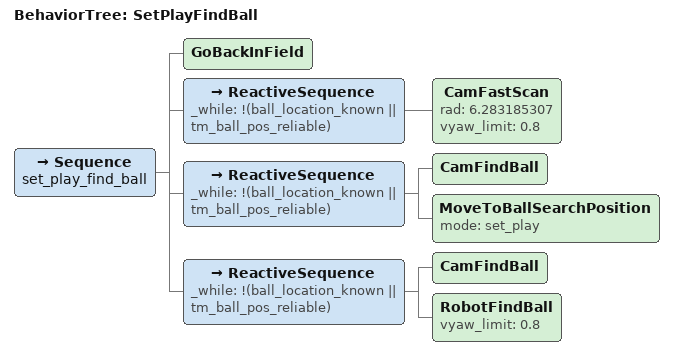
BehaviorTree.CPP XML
<root BTCPP_format="4">
  <BehaviorTree ID="SetPlayFindBall">
    <Sequence name="set_play_find_ball">
      <GoBackInField />

      <!-- 同一持续节点：前约 2.1 秒仅扫头，随后扫头并旋转身体一周。 -->
      <ReactiveSequence _while="!(ball_location_known || tm_ball_pos_reliable)">
        <CamFastScan rad="6.283185307" vyaw_limit="0.8" />
      </ReactiveSequence>

      <!-- 定位球专用搜索点：1号 (-3,+3)，2号 (-3,-3)。 -->
      <ReactiveSequence _while="!(ball_location_known || tm_ball_pos_reliable)">
        <CamFindBall />
        <MoveToBallSearchPosition mode="set_play" />
      </ReactiveSequence>

      <!-- 到达专用点后继续扫头并原地旋转。 -->
      <ReactiveSequence _while="!(ball_location_known || tm_ball_pos_reliable)">
        <CamFindBall />
        <RobotFindBall vyaw_limit="0.8" />
      </ReactiveSequence>
    </Sequence>
  </BehaviorTree>
</root>
